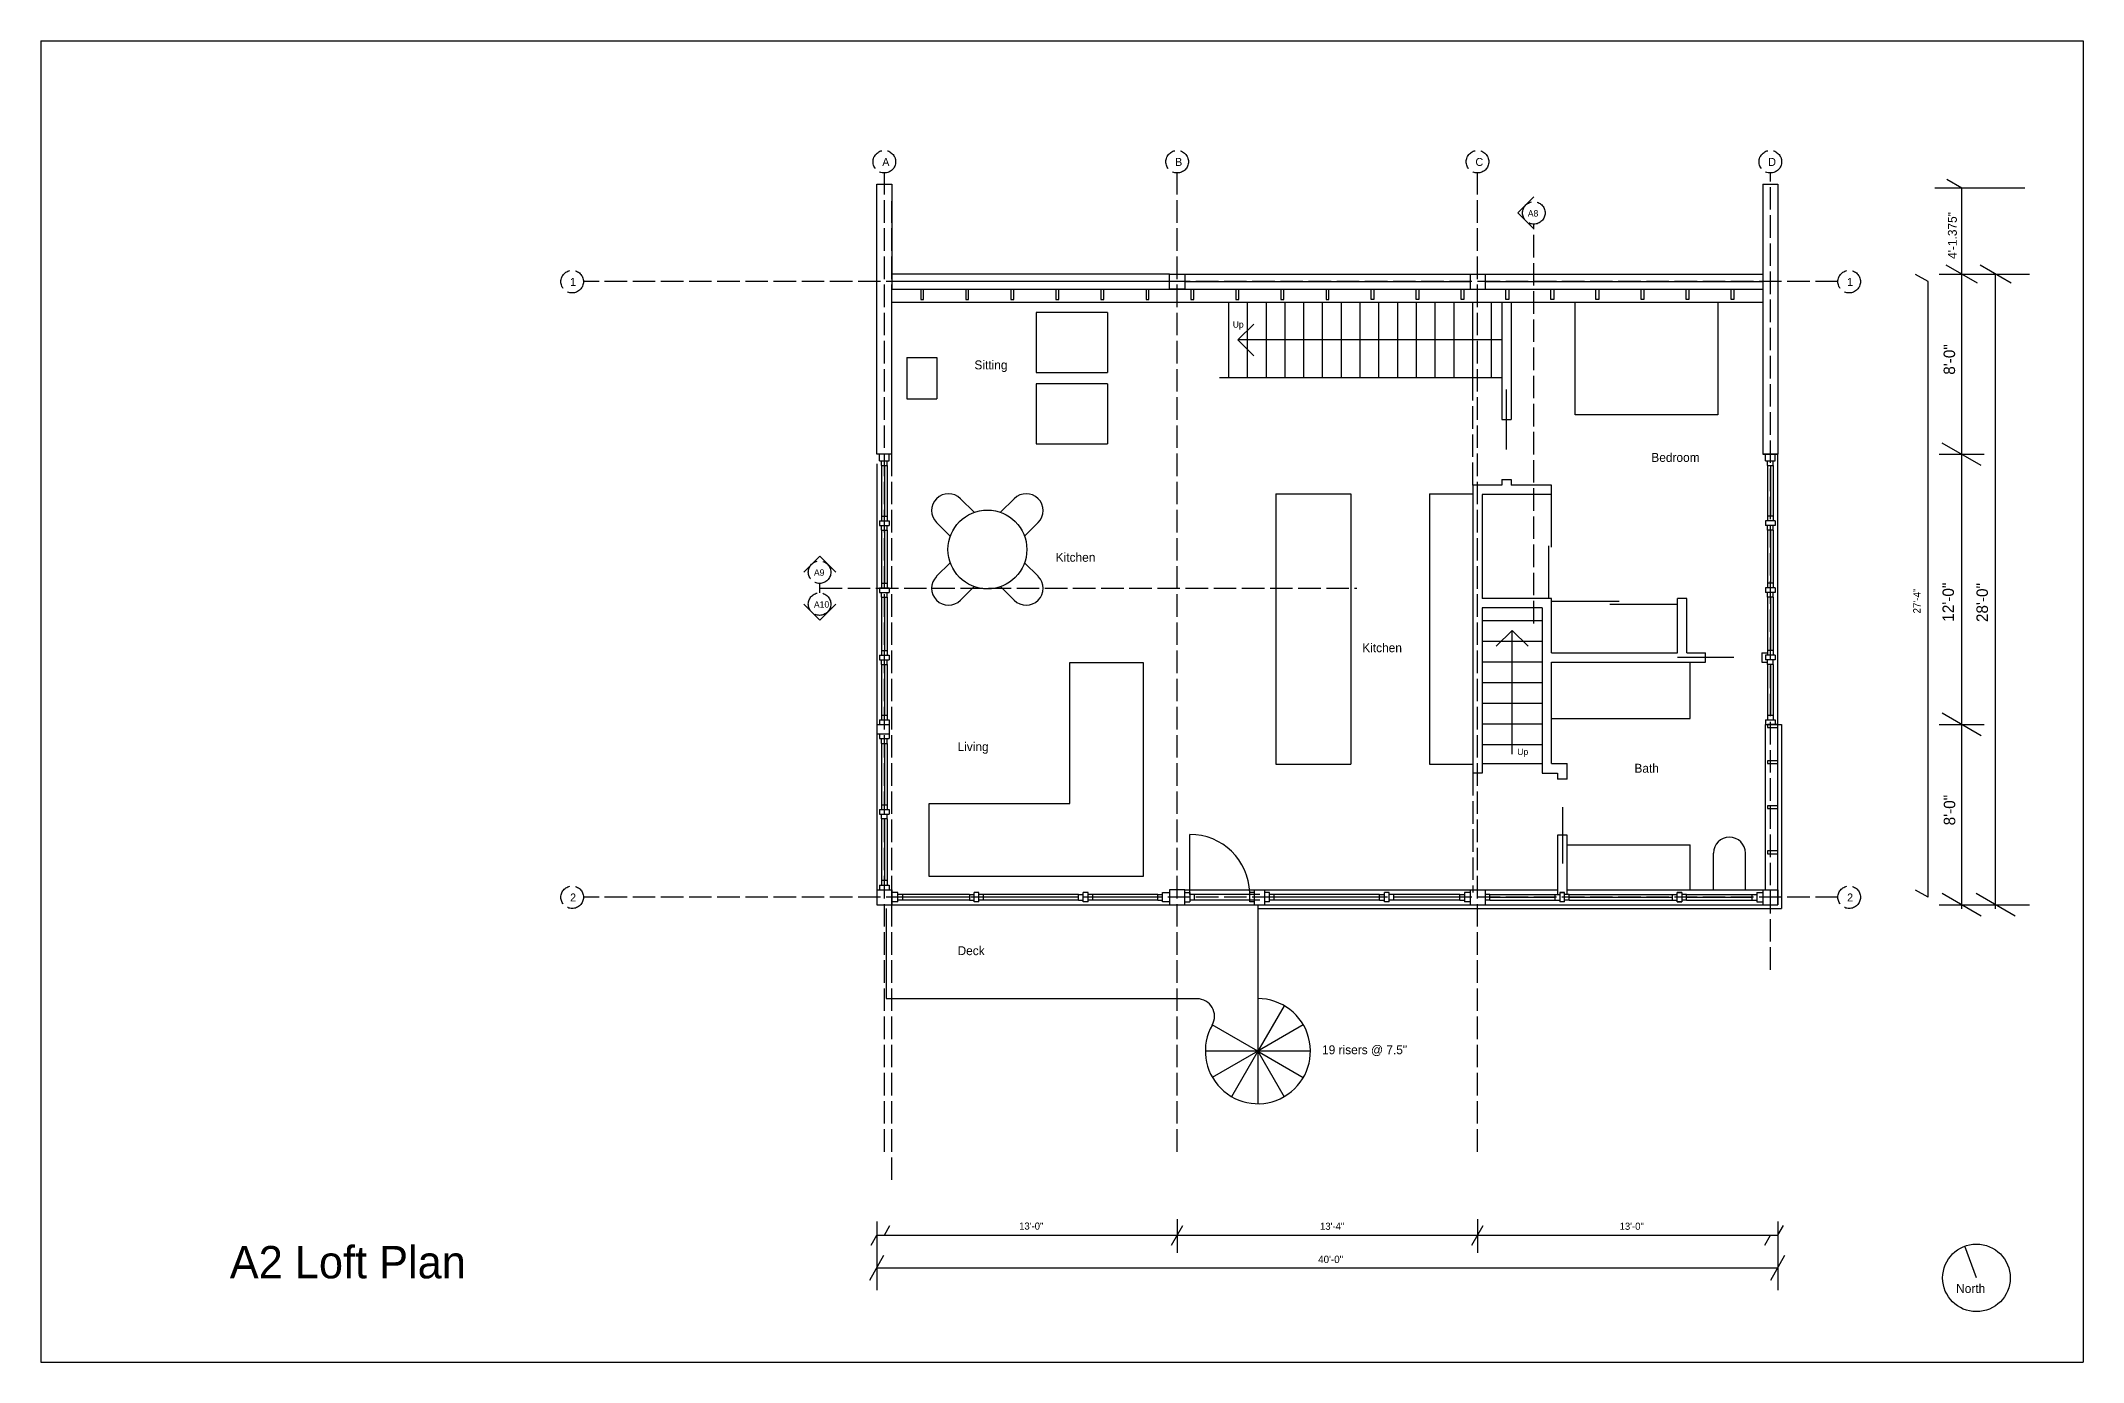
# Model space of a CAD drawing. Header units: inches. Extents: x 967 to 7501, y 257 to 3545.
# Drawn here: x 967 to 2055, y 1971 to 2675 of the extents above; entities that cross this region are included whole.
import ezdxf

# ---------------------------------------------------------------- set-up
doc = ezdxf.new("R2010")
doc.units = ezdxf.units.IN
doc.header["$MEASUREMENT"] = 0
doc.linetypes.add('ACAD_ISO02W100', pattern=[15, 12, -3])
for name, color, linetype in [('const', 7, 'Continuous'), ('e1', 7, 'Continuous'), ('e2', 251, 'Continuous'), ('glass', 172, 'Continuous'), ('grid', 252, 'ACAD_ISO02W100'), ('millwork', 253, 'Continuous'), ('sills', 105, 'Continuous'), ('soffit', 253, 'ACAD_ISO02W100'), ('stairs', 140, 'Continuous'), ('walls', 7, 'Continuous')]:
    doc.layers.add(name, color=color, linetype=linetype)

msp = doc.modelspace()

# ---------------------------------------------------------------- linework, layer by layer
for p, q in [((966.9, 2674.8), (2054.9, 2674.8)), ((966.9, 2674.8), (966.9, 1970.8)), ((2054.9, 2674.8), (2054.9, 1970.8)), ((966.9, 1970.8), (2054.9, 1970.8))]:
    msp.add_line(p, q)
at = {"layer": 'const'}
for p, q in [((1990.3, 2596.3), (1982.3, 2600.9)), ((2023.9, 2596.3), (1975.9, 2596.3)), ((1990.3, 2212.3), (1990.3, 2596.3)), ((1972.3, 2546.5), (1965.6, 2550.3)), ((1972.3, 2218.5), (1972.3, 2546.5)), ((1978.3, 2550.5), (2026.3, 2550.5)), ((1998.6, 2545.7), (1982, 2555.3)), ((2016.6, 2545.7), (2000, 2555.3)), ((2008.3, 2212.3), (2008.3, 2550.5)), ((2000.7, 2448.5), (1979.9, 2460.5)), ((1978.3, 2454.5), (2002.3, 2454.5)), ((1978.3, 2310.5), (2002.3, 2310.5)), ((2000.7, 2304.5), (1979.9, 2316.5)), ((1972.3, 2218.5), (1965.6, 2222.3)), ((2000.7, 2208.5), (1979.9, 2220.5)), ((2018.7, 2208.5), (1997.9, 2220.5)), ((1978.3, 2214.5), (2026.3, 2214.5)), ((1412.3, 2045.7), (1412.3, 2009.1)), ((1892.3, 2045.7), (1892.3, 2009.1)), ((1409.3, 2033.2), (1412.3, 2038.4)), ((1412.3, 2038.4), (1892.3, 2038.4)), ((1416.3, 2038.4), (1419.3, 2043.6)), ((1569.3, 2033.2), (1575.3, 2043.6)), ((1729.3, 2033.2), (1735.3, 2043.6)), ((1885.3, 2033.2), (1888.3, 2038.4)), ((1892.3, 2038.4), (1895.3, 2043.6)), ((1408.5, 2014.5), (1416.1, 2027.8)), ((1888.5, 2014.5), (1896.1, 2027.8)), ((1412.3, 2021.1), (1892.3, 2021.1))]:
    msp.add_line(p, q, dxfattribs=at)
at = {"layer": 'e1'}
for p, q in [((1892.3, 2310.5), (1892.3, 2454.5)), ((1892.3, 2310.5), (1894.3, 2310.5)), ((1894.3, 2310.5), (1894.3, 2212.5)), ((1615.3, 2212.5), (1894.3, 2212.5))]:
    msp.add_line(p, q, dxfattribs=at)
msp.add_circle((1998.1, 2015.7), 18, dxfattribs=at)
at = {"layer": 'e2'}
for p, q in [((1568.3, 2550.5), (1420.3, 2550.5)), ((1576.3, 2550.5), (1728.3, 2550.5)), ((1736.3, 2550.5), (1884.3, 2550.5)), ((1412.3, 2449.5), (1412.3, 2310.5)), ((1412.3, 2305.5), (1412.3, 2222.5)), ((1420.3, 2214.5), (1568.3, 2214.5)), ((1576.3, 2214.5), (1613.5, 2214.5)), ((1619, 2214.5), (1728.3, 2214.5))]:
    msp.add_line(p, q, dxfattribs=at)
at = {"layer": 'glass'}
for p, q in [((1414.8, 2448.6), (1414.8, 2421.6)), ((1417.8, 2448.6), (1417.8, 2421.6)), ((1886.8, 2448.6), (1886.8, 2421.6)), ((1889.8, 2448.6), (1889.8, 2421.6)), ((1414.8, 2414.1), (1414.8, 2385.8)), ((1417.8, 2414.1), (1417.8, 2385.8)), ((1886.8, 2414.1), (1886.8, 2385.8)), ((1889.8, 2414.1), (1889.8, 2385.8)), ((1414.8, 2378.3), (1414.8, 2350)), ((1417.8, 2378.3), (1417.8, 2350)), ((1886.8, 2378.3), (1886.8, 2350)), ((1889.8, 2378.3), (1889.8, 2350)), ((1414.8, 2342.5), (1414.8, 2315.5)), ((1417.8, 2342.5), (1417.8, 2315.5)), ((1886.8, 2342.5), (1886.8, 2315.5)), ((1889.8, 2342.5), (1889.8, 2315.5)), ((1414.8, 2300.5), (1414.8, 2267.7)), ((1417.8, 2300.5), (1417.8, 2267.7)), ((1414.8, 2260.2), (1414.8, 2227.5)), ((1417.8, 2260.2), (1417.8, 2227.5)), ((1461.7, 2220), (1426, 2220)), ((1519.8, 2220), (1469.2, 2220)), ((1562, 2220), (1527.3, 2220)), ((1616.3, 2220), (1581.5, 2220)), ((1680, 2220), (1624, 2220)), ((1722.8, 2220), (1687.8, 2220)), ((1738.8, 2220), (1773.7, 2220)), ((1781.2, 2220), (1836.1, 2220)), ((1843.6, 2220), (1878.6, 2220)), ((1461.7, 2217), (1426, 2217)), ((1519.8, 2217), (1469.2, 2217)), ((1562, 2217), (1527.3, 2217)), ((1616.3, 2217), (1581.5, 2217)), ((1680, 2217), (1624, 2217)), ((1722.8, 2217), (1687.8, 2217)), ((1738.8, 2217), (1773.7, 2217)), ((1781.2, 2217), (1836.1, 2217)), ((1843.6, 2217), (1878.6, 2217))]:
    msp.add_line(p, q, dxfattribs=at)
at = {"layer": 'grid'}
for p, q in [((1416.3, 2082.9), (1416.3, 2604.4)), ((1572.3, 2082.9), (1572.3, 2604.4)), ((1732.3, 2082.9), (1732.3, 2604.4)), ((1888.3, 2179.9), (1888.3, 2604.4)), ((1420.3, 2067.9), (1420.3, 2589.4)), ((1762.3, 2364.4), (1762.3, 2577.1)), ((1924.3, 2546.5), (1256, 2546.5)), ((1381.8, 2385.7), (1381.8, 2380.7)), ((1381.8, 2383.2), (1668.1, 2383.2)), ((1924.3, 2218.5), (1256, 2218.5))]:
    msp.add_line(p, q, dxfattribs=at)
for centre in [(1416.3, 2610.4), (1572.3, 2610.4), (1732.3, 2610.4), (1888.3, 2610.4), (1762.3, 2583.1), (1250, 2546.5), (1930.3, 2546.5), (1381.8, 2391.7), (1381.8, 2374.7), (1250, 2218.5), (1930.3, 2218.5)]:
    msp.add_circle(centre, 6, dxfattribs=at)
at = {"layer": 'millwork'}
for p, q in [((1497.1, 2530), (1497.1, 2498)), ((1535.1, 2530), (1497.1, 2530)), ((1535.1, 2530), (1535.1, 2498)), ((1428.3, 2506), (1428.3, 2484)), ((1428.3, 2506), (1444.3, 2506)), ((1444.3, 2506), (1444.3, 2484)), ((1497.1, 2498), (1535.1, 2498)), ((1535.1, 2492), (1497.1, 2492)), ((1497.1, 2492), (1497.1, 2460)), ((1535.1, 2492), (1535.1, 2460)), ((1428.3, 2484), (1444.3, 2484)), ((1497.1, 2460), (1535.1, 2460)), ((1416.3, 2448.6), (1416.3, 2421.6)), ((1888.3, 2448.6), (1888.3, 2421.6)), ((1456.9, 2430.8), (1464.1, 2423.6)), ((1485.5, 2430.8), (1478.2, 2423.6)), ((1624.8, 2433.4), (1624.8, 2289.4)), ((1624.8, 2433.4), (1664.8, 2433.4)), ((1664.8, 2433.4), (1664.8, 2289.4)), ((1706.8, 2433.4), (1706.8, 2289.4)), ((1706.8, 2433.4), (1729.8, 2433.4)), ((1771.8, 2405.1), (1771.8, 2433.1)), ((1444.1, 2418.1), (1451.4, 2410.8)), ((1498.2, 2418.1), (1491, 2410.8)), ((1416.3, 2414.1), (1416.3, 2385.8)), ((1770.3, 2377.7), (1770.3, 2405.7)), ((1888.3, 2414.1), (1888.3, 2385.8)), ((1444.1, 2389.5), (1451.4, 2396.7)), ((1498.2, 2389.5), (1491, 2396.7)), ((1456.9, 2376.7), (1464.1, 2384)), ((1485.5, 2376.7), (1478.2, 2384)), ((1416.3, 2378.3), (1416.3, 2350)), ((1771.8, 2376.2), (1807.8, 2376.2)), ((1802.8, 2374.7), (1838.8, 2374.7)), ((1888.3, 2378.3), (1888.3, 2350)), ((1416.3, 2342.5), (1416.3, 2315.5)), ((1845.6, 2313.7), (1845.6, 2343.7)), ((1853.8, 2343.7), (1853.8, 2348.7)), ((1888.3, 2342.5), (1888.3, 2315.5)), ((1771.8, 2313.7), (1845.6, 2313.7)), ((1416.3, 2300.5), (1416.3, 2267.7)), ((1624.8, 2289.4), (1664.8, 2289.4)), ((1706.8, 2289.4), (1729.8, 2289.4)), ((1416.3, 2260.2), (1416.3, 2227.5)), ((1579, 2220), (1579, 2252)), ((1780, 2246.5), (1845.6, 2246.5)), ((1845.6, 2222.5), (1845.6, 2246.5)), ((1417.3, 2212.5), (1417.3, 2164.5)), ((1461.7, 2218.5), (1426, 2218.5)), ((1519.8, 2218.5), (1469.2, 2218.5)), ((1562, 2218.5), (1527.3, 2218.5)), ((1615.3, 2214.5), (1615.3, 2163)), ((1680, 2218.5), (1624, 2218.5)), ((1722.8, 2218.5), (1687.8, 2218.5)), ((1738.8, 2218.5), (1773.7, 2218.5)), ((1781.2, 2218.5), (1836.1, 2218.5)), ((1843.6, 2218.5), (1878.6, 2218.5)), ((1417.3, 2164.5), (1582.9, 2164.5)), ((1629.3, 2160.7), (1615.3, 2136.5)), ((1615.3, 2136.5), (1591, 2150.5)), ((1639.5, 2150.5), (1615.3, 2136.5)), ((1643.3, 2136.5), (1587.3, 2136.5)), ((1615.3, 2136.5), (1591, 2122.5)), ((1615.3, 2136.5), (1601.3, 2112.2)), ((1615.3, 2136.5), (1639.5, 2122.5)), ((1615.3, 2136.5), (1629.3, 2112.2))]:
    msp.add_line(p, q, dxfattribs=at)
msp.add_lwpolyline([(1554.1, 2229.5), (1440.1, 2229.5), (1440.1, 2268.5), (1515.1, 2268.5), (1515.1, 2343.5), (1554.1, 2343.5), (1554.1, 2229.5)], dxfattribs=at)
for centre, radius, start, end in [((1450.5, 2424.5), 9, 45, 225), ((1491.9, 2424.5), 9, 315, 135), ((1450.5, 2383.1), 9, 135, 315), ((1491.9, 2383.1), 9, 225, 45), ((1579, 2220), 32, 1.7908, 90), ((1582.9, 2155.1), 9.33, 330, 90), ((1615.3, 2136.5), 28, 150, 90)]:
    msp.add_arc(centre, radius, start, end, dxfattribs=at)
at = {"layer": 'sills'}
for p, q in [((1576.3, 2222.5), (1613.5, 2222.5)), ((1619, 2222.5), (1728.3, 2222.5)), ((1736.3, 2222.5), (1775, 2222.5)), ((1780, 2222.5), (1884.3, 2222.5)), ((1736.3, 2214.5), (1884.3, 2214.5))]:
    msp.add_line(p, q, dxfattribs=at)
at = {"layer": 'soffit'}
for p, q in [((1729.8, 2438.1), (1729.8, 2535.5)), ((1729.8, 2284.7), (1729.8, 2221))]:
    msp.add_line(p, q, dxfattribs=at)
at = {"layer": 'stairs'}
for p, q in [((1599.8, 2495.5), (1599.8, 2535.5)), ((1609.8, 2495.5), (1609.8, 2535.5)), ((1619.8, 2495.5), (1619.8, 2535.5)), ((1629.8, 2495.5), (1629.8, 2535.5)), ((1639.8, 2495.5), (1639.8, 2535.5)), ((1649.8, 2495.5), (1649.8, 2535.5)), ((1659.8, 2495.5), (1659.8, 2535.5)), ((1669.8, 2495.5), (1669.8, 2535.5)), ((1679.8, 2495.5), (1679.8, 2535.5)), ((1689.8, 2495.5), (1689.8, 2535.5)), ((1699.8, 2495.5), (1699.8, 2535.5)), ((1709.8, 2495.5), (1709.8, 2535.5)), ((1719.8, 2495.5), (1719.8, 2535.5)), ((1729.8, 2495.5), (1729.8, 2535.5)), ((1739.8, 2495.5), (1739.8, 2535.5)), ((1594.8, 2495.5), (1745.3, 2495.5)), ((1766.8, 2365.7), (1734.8, 2365.7)), ((1766.8, 2354.7), (1734.8, 2354.7)), ((1766.8, 2343.7), (1734.8, 2343.7)), ((1766.8, 2332.7), (1734.8, 2332.7)), ((1766.8, 2321.7), (1734.8, 2321.7)), ((1766.8, 2310.7), (1734.8, 2310.7)), ((1766.8, 2299.7), (1734.8, 2299.7)), ((1734.8, 2289.7), (1766.8, 2289.7))]:
    msp.add_line(p, q, dxfattribs=at)
at = {"layer": 'walls'}
for p, q in [((1412.3, 2454.5), (1412.3, 2598.5)), ((1412.3, 2598.5), (1420.3, 2598.5)), ((1420.3, 2598.5), (1420.3, 2542.5)), ((1762.3, 2591.6), (1753.8, 2583.1)), ((1884.3, 2598.5), (1884.3, 2542.5)), ((1884.3, 2598.5), (1892.3, 2598.5)), ((1892.3, 2598.5), (1892.3, 2454.5)), ((1762.3, 2574.6), (1753.8, 2583.1)), ((1568.3, 2546.5), (1420.3, 2546.5)), ((1568.3, 2542.5), (1568.3, 2550.5)), ((1568.3, 2550.5), (1576.3, 2550.5)), ((1576.3, 2550.5), (1576.3, 2542.5)), ((1576.3, 2546.5), (1728.3, 2546.5)), ((1728.3, 2550.5), (1736.3, 2550.5)), ((1728.3, 2550.5), (1728.3, 2542.5)), ((1736.3, 2550.5), (1736.3, 2542.5)), ((1736.3, 2546.5), (1884.3, 2546.5)), ((1420.3, 2454.5), (1420.3, 2542.5)), ((1420.3, 2542.5), (1884.3, 2542.5)), ((1420.3, 2535.5), (1884.3, 2535.5)), ((1576.3, 2542.5), (1568.3, 2542.5)), ((1576.3, 2542.5), (1568.3, 2542.5)), ((1728.3, 2542.5), (1736.3, 2542.5)), ((1728.3, 2542.5), (1736.3, 2542.5)), ((1745.3, 2535.5), (1745.3, 2473.1)), ((1750.3, 2535.5), (1750.3, 2473.1)), ((1884.3, 2542.5), (1884.3, 2454.5)), ((1613.1, 2523.9), (1604.6, 2515.5)), ((1745.3, 2515.5), (1604.6, 2515.5)), ((1613.1, 2507), (1604.6, 2515.5)), ((1747.8, 2457.1), (1747.8, 2489.1)), ((1745.3, 2473.1), (1750.3, 2473.1)), ((1420.3, 2454.5), (1412.3, 2454.5)), ((1413.8, 2451.1), (1413.8, 2454.5)), ((1413.8, 2451.1), (1418.8, 2451.1)), ((1414.8, 2448.6), (1414.8, 2451.1)), ((1414.8, 2448.6), (1417.8, 2448.6)), ((1417.8, 2448.6), (1417.8, 2451.1)), ((1418.8, 2451.1), (1418.8, 2454.5)), ((1884.3, 2454.5), (1892.3, 2454.5)), ((1892.3, 2454.5), (1884.3, 2454.5)), ((1885.8, 2454.5), (1890.8, 2454.5)), ((1885.8, 2451.1), (1885.8, 2454.5)), ((1885.8, 2451.1), (1890.8, 2451.1)), ((1886.8, 2448.6), (1886.8, 2451.1)), ((1886.8, 2448.6), (1889.8, 2448.6)), ((1889.8, 2448.6), (1889.8, 2451.1)), ((1890.8, 2451.1), (1890.8, 2454.5)), ((1729.8, 2438.1), (1729.8, 2284.7)), ((1745.3, 2438.1), (1729.8, 2438.1)), ((1745.3, 2441.1), (1745.3, 2438.1)), ((1745.3, 2441.1), (1750.3, 2441.1)), ((1750.3, 2441.1), (1750.3, 2438.1)), ((1771.8, 2438.1), (1750.3, 2438.1)), ((1771.8, 2433.1), (1771.8, 2438.1)), ((1734.8, 2433.1), (1734.8, 2377.7)), ((1771.8, 2433.1), (1734.8, 2433.1)), ((1413.8, 2419.1), (1418.8, 2419.1)), ((1413.8, 2419.1), (1413.8, 2416.6)), ((1413.8, 2416.6), (1418.8, 2416.6)), ((1414.8, 2421.6), (1414.8, 2419.1)), ((1414.8, 2421.6), (1417.8, 2421.6)), ((1414.8, 2414.1), (1414.8, 2416.6)), ((1417.8, 2421.6), (1417.8, 2419.1)), ((1417.8, 2414.1), (1417.8, 2416.6)), ((1418.8, 2419.1), (1418.8, 2416.6)), ((1890.8, 2419.1), (1885.8, 2419.1)), ((1885.8, 2419.1), (1885.8, 2416.6)), ((1890.8, 2416.6), (1885.8, 2416.6)), ((1889.8, 2421.6), (1886.8, 2421.6)), ((1886.8, 2421.6), (1886.8, 2419.1)), ((1886.8, 2414.1), (1886.8, 2416.6)), ((1889.8, 2421.6), (1889.8, 2419.1)), ((1889.8, 2414.1), (1889.8, 2416.6)), ((1890.8, 2419.1), (1890.8, 2416.6)), ((1414.8, 2414.1), (1417.8, 2414.1)), ((1889.8, 2414.1), (1886.8, 2414.1)), ((1373.5, 2391.7), (1382, 2400.2)), ((1390.5, 2391.7), (1382, 2400.2)), ((1413.8, 2383.3), (1418.8, 2383.3)), ((1413.8, 2383.3), (1413.8, 2380.8)), ((1414.8, 2385.8), (1414.8, 2383.3)), ((1414.8, 2385.8), (1417.8, 2385.8)), ((1417.8, 2385.8), (1417.8, 2383.3)), ((1418.8, 2383.3), (1418.8, 2380.8)), ((1885.8, 2383.3), (1885.8, 2380.8)), ((1890.8, 2383.3), (1885.8, 2383.3)), ((1889.8, 2385.8), (1886.8, 2385.8)), ((1886.8, 2385.8), (1886.8, 2383.3)), ((1889.8, 2385.8), (1889.8, 2383.3)), ((1890.8, 2383.3), (1890.8, 2380.8)), ((1373.5, 2374.7), (1382, 2366.2)), ((1382, 2366.2), (1390.5, 2374.7)), ((1413.8, 2380.8), (1418.8, 2380.8)), ((1414.8, 2378.3), (1414.8, 2380.8)), ((1414.8, 2378.3), (1417.8, 2378.3)), ((1417.8, 2378.3), (1417.8, 2380.8)), ((1771.8, 2377.7), (1734.8, 2377.7)), ((1734.8, 2372.7), (1734.8, 2284.7)), ((1766.8, 2372.7), (1734.8, 2372.7)), ((1766.8, 2372.7), (1766.8, 2284.7)), ((1771.8, 2348.7), (1771.8, 2377.7)), ((1843.8, 2377.7), (1838.8, 2377.7)), ((1838.8, 2348.7), (1838.8, 2377.7)), ((1843.8, 2348.7), (1843.8, 2377.7)), ((1890.8, 2380.8), (1885.8, 2380.8)), ((1886.8, 2378.3), (1886.8, 2380.8)), ((1889.8, 2378.3), (1886.8, 2378.3)), ((1889.8, 2378.3), (1889.8, 2380.8)), ((1742.3, 2352.2), (1750.8, 2360.7)), ((1750.8, 2294.7), (1750.8, 2360.7)), ((1759.3, 2352.2), (1750.8, 2360.7)), ((1413.8, 2347.5), (1418.8, 2347.5)), ((1413.8, 2347.5), (1413.8, 2345)), ((1413.8, 2345), (1418.8, 2345)), ((1414.8, 2350), (1414.8, 2347.5)), ((1414.8, 2350), (1417.8, 2350)), ((1414.8, 2342.5), (1414.8, 2345)), ((1414.8, 2342.5), (1417.8, 2342.5)), ((1417.8, 2350), (1417.8, 2347.5)), ((1417.8, 2342.5), (1417.8, 2345)), ((1418.8, 2347.5), (1418.8, 2345)), ((1771.8, 2348.7), (1838.8, 2348.7)), ((1771.8, 2343.7), (1853.8, 2343.7)), ((1771.8, 2289.7), (1771.8, 2343.7)), ((1868.8, 2346.2), (1838.8, 2346.2)), ((1843.8, 2348.7), (1853.8, 2348.7)), ((1883.8, 2348.7), (1883.8, 2343.7)), ((1883.8, 2348.7), (1886.8, 2348.7)), ((1883.8, 2343.7), (1886.8, 2343.7)), ((1890.8, 2347.5), (1885.8, 2347.5)), ((1885.8, 2347.5), (1885.8, 2345)), ((1890.8, 2345), (1885.8, 2345)), ((1886.8, 2350), (1886.8, 2347.5)), ((1889.8, 2350), (1886.8, 2350)), ((1886.8, 2342.5), (1886.8, 2345)), ((1889.8, 2342.5), (1886.8, 2342.5)), ((1889.8, 2350), (1889.8, 2347.5)), ((1889.8, 2342.5), (1889.8, 2345)), ((1890.8, 2347.5), (1890.8, 2345)), ((1412.3, 2310.5), (1418.8, 2310.5)), ((1412.3, 2310.5), (1412.3, 2305.5)), ((1413.8, 2313), (1418.8, 2313)), ((1413.8, 2313), (1413.8, 2310.5)), ((1414.8, 2315.5), (1417.8, 2315.5)), ((1414.8, 2315.5), (1414.8, 2313)), ((1417.8, 2315.5), (1417.8, 2313)), ((1418.8, 2313), (1418.8, 2303)), ((1885.8, 2313), (1885.8, 2310.5)), ((1885.8, 2313), (1890.8, 2313)), ((1885.8, 2222.5), (1885.8, 2310.5)), ((1885.8, 2310.5), (1890.8, 2310.5)), ((1886.8, 2315.5), (1886.8, 2313)), ((1886.8, 2315.5), (1889.8, 2315.5)), ((1886.8, 2310.5), (1892.3, 2310.5)), ((1889.8, 2315.5), (1889.8, 2313)), ((1890.8, 2313), (1890.8, 2310.5)), ((1892.3, 2214.5), (1892.3, 2310.5)), ((1412.3, 2305.5), (1418.8, 2305.5)), ((1413.8, 2305.5), (1413.8, 2303)), ((1413.8, 2303), (1418.8, 2303)), ((1414.8, 2300.5), (1414.8, 2303)), ((1414.8, 2300.5), (1417.8, 2300.5)), ((1417.8, 2300.5), (1417.8, 2303)), ((1771.8, 2289.7), (1780, 2289.7)), ((1780, 2281.5), (1780, 2289.7)), ((1734.8, 2284.7), (1729.8, 2284.7)), ((1766.8, 2284.7), (1775, 2284.7)), ((1775, 2284.7), (1775, 2281.5)), ((1780, 2281.5), (1775, 2281.5)), ((1413.8, 2265.2), (1418.8, 2265.2)), ((1413.8, 2265.2), (1413.8, 2262.7)), ((1414.8, 2267.7), (1414.8, 2265.2)), ((1414.8, 2267.7), (1417.8, 2267.7)), ((1417.8, 2267.7), (1417.8, 2265.2)), ((1418.8, 2265.2), (1418.8, 2262.7)), ((1777.5, 2266.5), (1777.5, 2236.5)), ((1413.8, 2262.7), (1418.8, 2262.7)), ((1414.8, 2260.2), (1414.8, 2262.7)), ((1417.8, 2260.2), (1414.8, 2260.2)), ((1417.8, 2260.2), (1417.8, 2262.7)), ((1780, 2251.5), (1775, 2251.5)), ((1775, 2251.5), (1775, 2220)), ((1777.5, 2251.5), (1777.5, 2251.5)), ((1780, 2220), (1780, 2251.5)), ((1858, 2222.5), (1858, 2242)), ((1875, 2222.5), (1875, 2242)), ((1412.3, 2222.5), (1420.3, 2222.5)), ((1412.3, 2222.5), (1412.3, 2214.5)), ((1413.8, 2225), (1418.8, 2225)), ((1413.8, 2225), (1413.8, 2222.5)), ((1417.8, 2227.5), (1414.8, 2227.5)), ((1414.8, 2227.5), (1414.8, 2225)), ((1417.8, 2227.5), (1417.8, 2225)), ((1418.8, 2225), (1418.8, 2222.5)), ((1420.3, 2222.5), (1420.3, 2214.5)), ((1420.3, 2214.5), (1420.3, 2222.5)), ((1423.5, 2221), (1420.3, 2221)), ((1423.5, 2216), (1423.5, 2221)), ((1426, 2220), (1423.5, 2220)), ((1426, 2220), (1426, 2217)), ((1461.7, 2220), (1464.2, 2220)), ((1461.7, 2220), (1461.7, 2217)), ((1464.2, 2216), (1464.2, 2221)), ((1466.7, 2221), (1464.2, 2221)), ((1466.7, 2216), (1466.7, 2221)), ((1469.2, 2220), (1466.7, 2220)), ((1469.2, 2217), (1469.2, 2220)), ((1519.8, 2220), (1522.3, 2220)), ((1519.8, 2217), (1519.8, 2220)), ((1522.3, 2216), (1522.3, 2221)), ((1524.8, 2221), (1522.3, 2221)), ((1524.8, 2216), (1524.8, 2221)), ((1527.3, 2220), (1524.8, 2220)), ((1527.3, 2217), (1527.3, 2220)), ((1562, 2217), (1562, 2220)), ((1562, 2220), (1564.5, 2220)), ((1564.5, 2216), (1564.5, 2221)), ((1564.5, 2221), (1568.3, 2221)), ((1576.3, 2222.5), (1568.3, 2222.5)), ((1568.3, 2222.5), (1568.3, 2214.5)), ((1576.3, 2214.5), (1576.3, 2222.5)), ((1576.3, 2221), (1579, 2221)), ((1579, 2221), (1579, 2217)), ((1581.5, 2220), (1579, 2220)), ((1581.5, 2217), (1581.5, 2220)), ((1613.5, 2221), (1611, 2221)), ((1611, 2216), (1611, 2221)), ((1613.5, 2214.5), (1613.5, 2222.5)), ((1613.5, 2222.5), (1619, 2222.5)), ((1619, 2214.5), (1619, 2222.5)), ((1621.5, 2221), (1619, 2221)), ((1621.5, 2216), (1621.5, 2221)), ((1624, 2220), (1621.5, 2220)), ((1624, 2217), (1624, 2220)), ((1680, 2217), (1680, 2220)), ((1680, 2220), (1682.8, 2220)), ((1682.8, 2216), (1682.8, 2221)), ((1685.3, 2221), (1682.8, 2221)), ((1685.3, 2216), (1685.3, 2221)), ((1687.8, 2220), (1685.3, 2220)), ((1687.8, 2217), (1687.8, 2220)), ((1722.8, 2217), (1722.8, 2220)), ((1722.8, 2220), (1725.3, 2220)), ((1728, 2221), (1725.3, 2221)), ((1725.3, 2221), (1725.3, 2217)), ((1728.3, 2222.5), (1736.3, 2222.5)), ((1728.3, 2222.5), (1728.3, 2214.5)), ((1736.3, 2222.5), (1736.3, 2214.5)), ((1738.8, 2220), (1736.3, 2220)), ((1738.8, 2217), (1738.8, 2220)), ((1773.7, 2217), (1773.7, 2220)), ((1773.7, 2220), (1776.2, 2220)), ((1776.2, 2221), (1778.7, 2221)), ((1776.2, 2221), (1776.2, 2216)), ((1778.7, 2221), (1776.2, 2221)), ((1778.7, 2216), (1778.7, 2221)), ((1781.2, 2220), (1778.7, 2220)), ((1781.2, 2217), (1781.2, 2220)), ((1836.1, 2220), (1838.6, 2220)), ((1836.1, 2217), (1836.1, 2220)), ((1838.6, 2216), (1838.6, 2221)), ((1838.6, 2221), (1841.1, 2221)), ((1841.1, 2221), (1838.6, 2221)), ((1841.1, 2221), (1841.1, 2216)), ((1843.6, 2220), (1841.1, 2220)), ((1843.6, 2217), (1843.6, 2220)), ((1843.6, 2217), (1843.6, 2220)), ((1878.6, 2217), (1878.6, 2220)), ((1878.6, 2220), (1881.1, 2220)), ((1881.1, 2221), (1881.1, 2216)), ((1881.1, 2221), (1884.3, 2221)), ((1884.3, 2222.5), (1892.3, 2222.5)), ((1884.3, 2222.5), (1884.3, 2214.5)), ((1892.3, 2222.5), (1892.3, 2214.5)), ((1412.3, 2214.5), (1420.3, 2214.5)), ((1423.5, 2216), (1420.3, 2216)), ((1426, 2217), (1423.5, 2217)), ((1461.7, 2217), (1464.2, 2217)), ((1466.7, 2216), (1464.2, 2216)), ((1469.2, 2217), (1466.7, 2217)), ((1519.8, 2217), (1522.3, 2217)), ((1524.8, 2216), (1522.3, 2216)), ((1527.3, 2217), (1524.8, 2217)), ((1562, 2217), (1564.5, 2217)), ((1568.3, 2216), (1564.5, 2216)), ((1568.3, 2214.5), (1576.3, 2214.5)), ((1576.3, 2216), (1579, 2216)), ((1581.5, 2217), (1579, 2217)), ((1579, 2217), (1579, 2216)), ((1613.5, 2216), (1611, 2216)), ((1613.5, 2214.5), (1619, 2214.5)), ((1621.5, 2216), (1619, 2216)), ((1624, 2217), (1621.5, 2217)), ((1680, 2217), (1682.8, 2217)), ((1685.3, 2216), (1682.8, 2216)), ((1687.8, 2217), (1685.3, 2217)), ((1722.8, 2217), (1725.3, 2217)), ((1725.3, 2217), (1725.3, 2216)), ((1728, 2216), (1725.3, 2216)), ((1728.3, 2214.5), (1736.3, 2214.5)), ((1738.8, 2217), (1736.3, 2217)), ((1773.7, 2217), (1776.2, 2217)), ((1778.7, 2216), (1776.2, 2216)), ((1781.2, 2217), (1778.7, 2217)), ((1836.1, 2217), (1838.6, 2217)), ((1838.6, 2216), (1841.1, 2216)), ((1841.1, 2216), (1838.6, 2216)), ((1843.6, 2217), (1841.1, 2217)), ((1878.6, 2217), (1881.1, 2217)), ((1881.1, 2216), (1884.3, 2216)), ((1884.3, 2214.5), (1892.3, 2214.5)), ((1615.3, 2164.5), (1615.3, 2108.5)), ((1572.3, 2047), (1572.3, 2029.1)), ((1732.3, 2047), (1732.3, 2029.1)), ((1998.1, 2015.7), (1991.9, 2032.6))]:
    msp.add_line(p, q, dxfattribs=at)
for points in [[(1435.7, 2542.5), (1435.7, 2537), (1437.2, 2537), (1437.2, 2542.5)], [(1459.7, 2542.5), (1459.7, 2537), (1461.2, 2537), (1461.2, 2542.5)], [(1483.7, 2542.5), (1483.7, 2537), (1485.2, 2537), (1485.2, 2542.5)], [(1507.7, 2542.5), (1507.7, 2537), (1509.2, 2537), (1509.2, 2542.5)], [(1531.7, 2542.5), (1531.7, 2537), (1533.2, 2537), (1533.2, 2542.5)], [(1555.7, 2542.5), (1555.7, 2537), (1557.2, 2537), (1557.2, 2542.5)], [(1579.6, 2542.5), (1579.6, 2537), (1581.1, 2537), (1581.1, 2542.5)], [(1603.6, 2542.5), (1603.6, 2537), (1605.1, 2537), (1605.1, 2542.5)], [(1627.6, 2542.5), (1627.6, 2537), (1629.1, 2537), (1629.1, 2542.5)], [(1651.6, 2542.5), (1651.6, 2537), (1653.1, 2537), (1653.1, 2542.5)], [(1677.1, 2542.5), (1677.1, 2537), (1675.6, 2537), (1675.6, 2542.5)], [(1701.1, 2542.5), (1701.1, 2537), (1699.6, 2537), (1699.6, 2542.5)], [(1725.1, 2542.5), (1725.1, 2537), (1723.6, 2537), (1723.6, 2542.5)], [(1748.9, 2542.5), (1748.9, 2537), (1747.4, 2537), (1747.4, 2542.5)], [(1772.9, 2542.5), (1772.9, 2537), (1771.4, 2537), (1771.4, 2542.5)], [(1860.3, 2535.5), (1860.3, 2475.5), (1784.3, 2475.5), (1784.3, 2535.5), (1860.3, 2535.5)], [(1796.9, 2542.5), (1796.9, 2537), (1795.4, 2537), (1795.4, 2542.5)], [(1820.9, 2542.5), (1820.9, 2537), (1819.4, 2537), (1819.4, 2542.5)], [(1844.9, 2542.5), (1844.9, 2537), (1843.4, 2537), (1843.4, 2542.5)], [(1868.9, 2542.5), (1868.9, 2537), (1867.4, 2537), (1867.4, 2542.5)], [(1892.3, 2310.5), (1886.8, 2310.5), (1886.8, 2309), (1892.3, 2309)], [(1892.3, 2291.2), (1886.8, 2291.2), (1886.8, 2289.7), (1892.3, 2289.7)], [(1892.3, 2267.2), (1886.8, 2267.2), (1886.8, 2265.7), (1892.3, 2265.7)], [(1892.3, 2243.2), (1886.8, 2243.2), (1886.8, 2241.7), (1892.3, 2241.7)]]:
    msp.add_lwpolyline(points, dxfattribs=at)
msp.add_circle((1471.2, 2403.8), 21, dxfattribs=at)
msp.add_arc((1866.5, 2242), 8.5, 0, 180, dxfattribs=at)

# ---------------------------------------------------------------- texts
at = {"layer": 'const', "attachment_point": 1}
for s, insert, char_height, width in [('A', (1415.2, 2612.4), 4.26, 1625.197), ('B', (1571.2, 2612.4), 4.26, 1625.197), ('C', (1731.2, 2612.4), 4.26, 1625.197), ('D', (1887.2, 2612.4), 4.26, 1625.197), ('A8', (1759.1, 2584.6), 3.41, 1300.158), ('1', (1248.9, 2548.5), 4.26, 1625.197), ('1', (1929.2, 2548.5), 4.26, 1625.197), ('\\pt3.4098;Up', (1601.9, 2525.4), 3.41, 1300.158), ('Sitting', (1464.3, 2504.5), 4.74, 1805.775), ('\\PBedroom', (1824.9, 2463.1), 4.74, 1805.775), ('\\PKitchen', (1507.6, 2409.9), 4.74, 1805.775), ('A9', (1378.8, 2393.2), 3.41, 1300.158), ('A10', (1378.8, 2376.2), 3.41, 1300.158), ('\\PKitchen', (1670.9, 2361.7), 4.74, 1805.775), ('Living', (1455.3, 2301.1), 4.74, 1805.775), ('\\pt3.4098;Up', (1753.5, 2297.7), 3.41, 1300.158), ('Bath', (1815.9, 2289.6), 4.74, 1805.775), ('2', (1248.9, 2220.5), 4.26, 1625.197), ('2', (1929.2, 2220.5), 4.26, 1625.197), ('Deck', (1455.3, 2192.4), 4.74, 1805.775), ('19 risers @ 7.5"', (1649.5, 2139.6), 4.736, 1805.775), ('13\'-0"', (1488.1, 2045.2), 3.79, 1444.62), ('13\'-4"', (1648.4, 2045.1), 3.79, 1444.62), ('13\'-0"', (1808, 2045.1), 3.79, 1444.62), ('A2 Loft Plan', (1067.6, 2032.7), 17.262, 6582.049), ('40\'-0"', (1647.4, 2027.5), 3.91, 1491.22), ('North', (1987.3, 2012.4), 4.74, 1805.775)]:
    msp.add_mtext(s, dxfattribs=dict(at, insert=insert, char_height=char_height, width=width))
at = {"layer": 'const', "attachment_point": 1, "rotation": 90}
for s, insert, char_height, width in [('4\'-1.375"', (1982.9, 2558.6), 4.74, 1805.775), ('8\'-0"', (1980.6, 2496.9), 6.11, 2330.032), ('27\'-4"', (1964.4, 2369.7), 3.91, 1491.22), ('12\'-0"', (1980, 2365.3), 6.11, 2330.032), ('28\'-0"', (1998.1, 2365.1), 6.11, 2330.032), ('8\'-0"', (1980.7, 2256.8), 6.11, 2330.032)]:
    msp.add_mtext(s, dxfattribs=dict(at, insert=insert, char_height=char_height, width=width))

doc.saveas('drawing.dxf')
